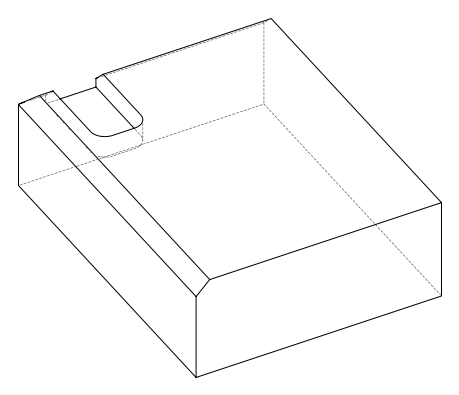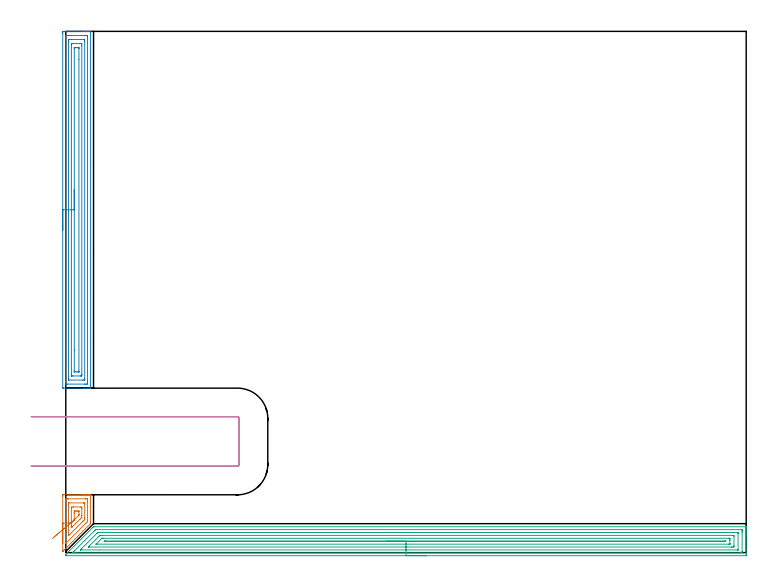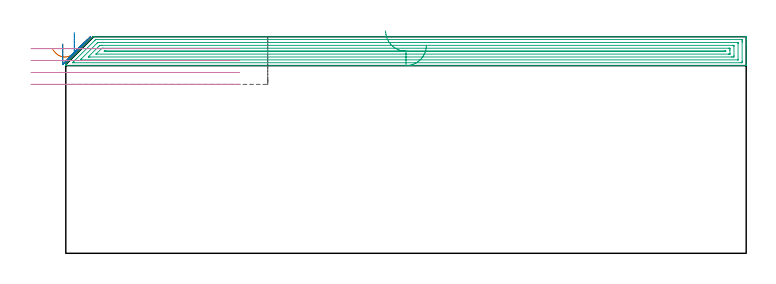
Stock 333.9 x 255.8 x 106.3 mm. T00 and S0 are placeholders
(PLAN: 4 operations, 1 tool changes, 26.2 min)
(1 AREA_MILL | FG_CHAMFER_SURFACE | UGT0205_001 | 1.14 min | 3262 mm3)
(2 AREA_MILL_1 | FG_CHAMFER_SURFACE_1 | UGT0205_001 | 7.29 min | 16837 mm3)
(3 AREA_MILL_2 | FG_CHAMFER_SURFACE_2 | UGT0205_001 | 15.88 min | 32775 mm3)
(4 MILL_SLOT | SLOT_PARTIAL_RECTANGULAR | UGT0201_006 | Follow Part, ap 7, ae 75% | 1.88 min | 117810 mm3)
(TOOL UGT0205_001 | Chamfer Mill 20 x 3 x 45 deg. | D20 FL50 Z2)
(TOOL UGT0201_006 | End Mill 28 mm | D28 FL25 Z2)
(OP 1 AREA_MILL)
G17 G21 G94 G90
T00 M6
G54
G17 G0 G90 X-1.5 Y4.5 S1061 M3
G43 Z116.3 H0
Z102.7
G94 G1 Y4.538 Z101.828 F250.
Y4.652 Z100.964
Y4.841 Z100.112
Y5.103 Z99.28
Y5.437 Z98.474
Y5.84 Z97.7
Y6.309 Z96.964
Y6.84 Z96.272
Y7.429 Z95.629
Y8.072 Z95.04
Y8.764 Z94.508
Y9.5 Z94.04
Y10.274 Z93.637
Y11.08 Z93.303
Y11.912 Z93.041
Y12.764 Z92.852
Y13.628 Z92.738
Y14.5 Z92.7
Y27.52
X-1.498 Y27.839 Z92.702
X-1.491 Y28.393 Z92.705
X-1.487 Y28.396 Z92.71
X-0.93 Y28.4 Z93.267
X7.97 Z102.164
X8.627 Z102.825
X8.86 Z103.057
X9.517 Z103.714
X9.75 Z103.946
X10.215 Z104.414
X11.064 Z105.263
X11.53 Z105.728
X11.802 Z106.001
X12.069 Y28.392 Z106.261
X12.097 Y28.39 Z106.289
X12.1 Y28.284 Z106.3
Y14.5
X12.099 Y14.206 Z106.285
X11.982 Y14.082 Z106.182
X-1.235 Y0.865 Z92.964
X-1.375 Y0.727 Z92.822
X-1.492 Y0.615 Z92.706
X-1.497 Y0.702 Z92.703
X-1.499 Y0.823 Z92.701
X-1.5 Y0.865 Z92.7
Y14.5
X-0.086 Z94.114
Y25.217
X-0.082 Y26.061 Z94.118
X-0.08 Y26.1 Z94.12
X-0.04 Y26.39 Z94.16
X0.513 Y26.398 Z94.713
X0.85 Y26.399 Z95.05
X1.4 Y26.4 Z95.6
X9.75 Y26.399 Z103.95
X10.303 Y26.397 Z104.503
X10.64 Y26.39 Z104.84
X10.679 Y26.061 Z104.879
X10.682 Y26.018 Z104.882
X10.686 Y25.171 Z104.886
Y25.125
X10.685 Y15.389 Z104.885
X10.684 Y15.345 Z104.884
X10.68 Y15.298 Z104.88
X10.673 Y15.235 Z104.873
X10.64 Y15.198 Z104.84
X10.294 Y14.846 Z104.494
X9.95 Y14.5 Z104.15
X0.168 Y4.718 Z94.368
X0.063 Y4.615 Z94.263
X-0.04 Y4.517 Z94.16
X-0.069 Y4.491 Z94.131
X-0.079 Y4.581 Z94.121
X-0.084 Y4.672 Z94.116
X-0.085 Y4.718 Z94.115
X-0.086 Y14.5 Z94.114
X1.328 Z95.528
X1.329 Y23.393 Z95.529
Y23.803
X1.333 Y24.282 Z95.533
X1.335 Y24.375 Z95.535
X1.504 Y24.391 Z95.704
X1.623 Y24.399 Z95.823
X8.742 Y24.4 Z102.942
X8.86 Z103.06
X8.978 Y24.398 Z103.178
X9.214 Y24.391 Z103.414
X9.266 Y24.387 Z103.466
X9.268 Y24.376 Z103.468
X9.27 Y24.341 Z103.47
X9.271 Y24.282 Z103.471
Y23.871
Y17.168
X9.269 Y16.759 Z103.469
X9.264 Y16.279 Z103.464
X9.066 Y16.072 Z103.266
X8.86 Y15.861 Z103.06
X8.625 Y15.624 Z102.825
X8.39 Y15.389 Z102.59
X1.952 Y8.952 Z96.152
X1.74 Y8.743 Z95.94
X1.502 Y8.513 Z95.702
X1.335 Y8.379 Z95.535
X1.331 Y8.546 Z95.531
X1.329 Y8.686 Z95.529
X1.328 Y14.5 Z95.528
X2.743 Z96.943
Y21.614
X2.75 Y22.384 Z96.95
X3.52 Y22.398 Z97.72
X3.624 Y22.4 Z97.824
X7.184 Y22.399 Z101.384
X7.85 Y22.383 Z102.05
X7.856 Y21.727 Z102.056
X7.857 Y21.614 Z102.057
X7.856 Y18.171 Z102.056
X7.855 Y18.057 Z102.055
X7.838 Y17.299 Z102.038
X7.715 Y17.168 Z101.915
X7.399 Y16.849 Z101.599
X7.08 Y16.528 Z101.28
X3.155 Y12.605 Z97.355
X2.949 Y12.403 Z97.149
X2.754 Y12.215 Z96.954
X2.745 Y12.607 Z96.945
X2.744 Y12.721 Z96.944
X2.743 Y13.346 Z96.943
Y14.5
X4.165 Y16.075 Z98.365
X4.163 Y16.116 Z98.363
X4.158 Y16.279 Z98.358
X4.157 Y16.411 Z98.357
Y16.532
Y19.199
Y19.836
X4.159 Y20.086 Z98.359
X4.164 Y20.341 Z98.364
X4.169 Y20.391 Z98.369
X4.199 Y20.394 Z98.399
X4.269 Y20.398 Z98.469
X4.41 Y20.399 Z98.61
X4.735 Y20.4 Z98.935
X5.3 Z99.5
X5.625 Z99.825
X6.19 Y20.394 Z100.39
X6.378 Y20.39 Z100.578
X6.436 Y20.383 Z100.636
X6.439 Y20.257 Z100.639
X6.442 Y20.089 Z100.642
X6.443 Y18.946 Z100.643
X6.442 Y18.694 Z100.642
X6.438 Y18.441 Z100.638
X6.436 Y18.371 Z100.636
X6.419 Y18.329 Z100.619
X6.359 Y18.265 Z100.559
X6.19 Y18.088 Z100.39
X4.253 Y16.152 Z98.453
X4.208 Y16.112 Z98.408
X4.165 Y16.075 Z98.365
X3.619 Y15.611 Z97.867
X3.043 Y15.121 Z97.434
X2.439 Y14.608 Z97.068
X1.814 Y14.077 Z96.772
X1.171 Y13.53 Z96.549
X0.516 Y12.974 Z96.401
X-0.146 Y12.411 Z96.327
X-0.811 Y11.846 Z96.33
X-1.473 Y11.283 Z96.409
X-2.127 Y10.727 Z96.564
X-2.768 Y10.182 Z96.793
X-3.392 Y9.651 Z97.094
X-3.994 Y9.14 Z97.465
X-4.568 Y8.652 Z97.904
X-5.111 Y8.19 Z98.407
X-5.619 Y7.758 Z98.97
X-6.088 Y7.36 Z99.589
X-6.513 Y6.998 Z100.259
G0 Z116.3
M5
M2
(OP 2 AREA_MILL_1)
G17 G21 G94 G90
T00 M6
G54
G17 G0 G90 X-1.5 Y158.25 S1061 M3
G43 Z116.3 H0
Z102.7
G94 G1 Y158.288 Z101.828 F250.
Y158.402 Z100.963
Y158.591 Z100.112
Y158.853 Z99.28
Y159.187 Z98.474
Y159.59 Z97.7
Y160.058 Z96.964
Y160.59 Z96.272
Y161.179 Z95.629
Y161.822 Z95.04
Y162.514 Z94.508
Y163.25 Z94.04
Y164.024 Z93.637
Y164.83 Z93.303
Y165.662 Z93.041
Y166.513 Z92.852
Y167.378 Z92.738
Y168.25 Z92.7
Y254.883
X-1.499 Y255.203 Z92.701
X-1.494 Y255.768 Z92.704
X-1.492 Y255.793 Z92.706
X-0.93 Y255.8 Z93.267
X8.86 Y255.798 Z103.054
X9.452 Z103.649
X9.75 Z103.946
X10.342 Z104.538
X10.64 Z104.835
X11.234 Z105.434
X11.719 Z105.918
X12.059 Y255.796 Z106.25
X12.066 Y255.795 Z106.258
X12.097 Y255.783 Z106.289
X12.1 Y255.649 Z106.3
Y80.851
X12.097 Y80.71 Z106.288
X12.06 Y80.707 Z106.251
X11.714 Y80.7 Z105.913
X11.241 Z105.441
X10.64 Z104.835
X9.449 Z103.646
X8.86 Z103.054
X-1.225 Y80.701 Z92.972
X-1.492 Y80.71 Z92.706
X-1.499 Y80.976 Z92.699
Y81.005
X-1.5 Y168.25 Z92.7
X-0.086 Z94.114
Y252.574
X-0.082 Y253.42 Z94.118
X-0.08 Y253.46 Z94.12
X-0.04 Y253.79 Z94.16
X0.473 Y253.797 Z94.673
X0.85 Y253.799 Z95.05
X1.361 Y253.8 Z95.561
X9.75 Y253.798 Z103.95
X10.265 Y253.795 Z104.465
X10.64 Y253.788 Z104.84
X10.68 Y253.42 Z104.88
X10.682 Y253.377 Z104.882
X10.686 Y252.528 Z104.886
Y252.482
Y83.926
X10.682 Y83.08 Z104.882
X10.68 Y83.04 Z104.88
X10.64 Y82.71 Z104.84
X10.127 Y82.702 Z104.327
X9.75 Y82.701 Z103.95
X9.239 Y82.7 Z103.439
X0.85 Y82.701 Z95.05
X0.337 Y82.703 Z94.537
X-0.04 Y82.71 Z94.16
X-0.08 Y83.08 Z94.12
X-0.083 Y83.123 Z94.117
X-0.086 Y83.972 Z94.114
Y84.018
Y168.25
X1.328 Z95.528
X1.329 Y251.157 Z95.529
X1.33 Y251.636 Z95.53
X1.333 Y251.739 Z95.533
X1.335 Y251.781 Z95.535
X1.414 Y251.79 Z95.614
X1.579 Y251.798 Z95.779
X1.74 Y251.799 Z95.94
X2.467 Z96.667
X9.022 Y251.798 Z103.222
X9.13 Y251.796 Z103.33
X9.216 Y251.792 Z103.416
X9.265 Y251.788 Z103.465
X9.267 Y251.772 Z103.467
X9.269 Y251.636 Z103.469
X9.271 Y251.224 Z103.471
X9.272 Y250.744 Z103.472
X9.271 Y85.343 Z103.471
X9.269 Y84.864 Z103.469
X9.267 Y84.761 Z103.467
X9.265 Y84.719 Z103.465
X9.186 Y84.71 Z103.386
X9.022 Y84.702 Z103.222
X8.86 Y84.701 Z103.06
X8.133 Y84.7 Z102.333
X1.577 Z95.777
X1.467 Y84.702 Z95.667
X1.38 Y84.707 Z95.58
X1.335 Y84.712 Z95.535
X1.333 Y84.728 Z95.533
X1.33 Y84.864 Z95.53
X1.329 Y85.276 Z95.529
X1.328 Y85.756 Z95.528
Y168.25
X2.743 Z96.943
Y248.96
X2.748 Y249.735 Z96.948
X2.749 Y249.783 Z96.949
X2.788 Y249.789 Z96.988
X2.892 Y249.794 Z97.092
X3.102 Y249.797 Z97.302
X3.52 Y249.799 Z97.72
X7.133 Z101.333
X7.521 Y249.797 Z101.721
X7.715 Y249.794 Z101.915
X7.811 Y249.79 Z102.011
X7.85 Y249.786 Z102.05
X7.857 Y248.96 Z102.057
Y87.539
X7.852 Y86.765 Z102.052
X7.851 Y86.717 Z102.051
X7.812 Y86.71 Z102.012
X7.708 Y86.706 Z101.908
X7.499 Y86.702 Z101.699
X7.08 Y86.7 Z101.28
X3.468 Z97.668
X3.079 Y86.702 Z97.279
X2.884 Y86.705 Z97.084
X2.788 Y86.71 Z96.988
X2.749 Y86.713 Z96.949
X2.743 Y87.539 Z96.943
Y168.25
X4.157 Z98.357
Y247.43
X4.159 Y247.684 Z98.359
X4.162 Y247.756 Z98.362
X4.165 Y247.79 Z98.365
X4.178 Y247.792 Z98.378
X4.255 Y247.797 Z98.455
X4.41 Y247.799 Z98.61
X4.679 Z98.879
X5.569 Z99.769
X6.19 Y247.796 Z100.39
X6.396 Y247.792 Z100.596
X6.427 Y247.789 Z100.627
X6.436 Y247.734 Z100.636
X6.44 Y247.6 Z100.64
X6.442 Y247.431 Z100.642
X6.443 Y241.998 Z100.643
Y89.07
X6.441 Y88.816 Z100.641
X6.439 Y88.744 Z100.639
X6.436 Y88.709 Z100.636
X6.422 Y88.707 Z100.622
X6.345 Y88.703 Z100.545
X6.19 Y88.701 Z100.39
X5.922 Y88.7 Z100.122
X5.032 Z99.232
X4.41 Y88.703 Z98.61
X4.203 Y88.707 Z98.403
X4.173 Y88.709 Z98.373
X4.164 Y88.766 Z98.364
X4.16 Y88.9 Z98.36
X4.158 Y89.069 Z98.358
X4.157 Y99.411 Z98.357
Y168.25
Y169.122 Z98.395
Y169.986 Z98.509
Y170.838 Z98.698
Y171.67 Z98.96
Y172.476 Z99.294
Y173.25 Z99.697
Y173.986 Z100.165
Y174.678 Z100.696
Y175.321 Z101.286
Y175.91 Z101.929
Y176.442 Z102.621
Y176.91 Z103.357
Y177.313 Z104.131
Y177.647 Z104.937
Y177.909 Z105.769
Y178.098 Z106.62
Y178.212 Z107.485
Y178.25 Z108.357
G0 Z116.3
M5
M2
(OP 3 AREA_MILL_2)
G17 G21 G94 G90
T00 M6
G54
G17 G0 G90 X176.95 Y-1.5 S1061 M3
G43 Z116.3 H0
Z102.1
G94 G1 X176.912 Z101.228 F250.
X176.798 Z100.364
X176.609 Z99.512
X176.347 Z98.68
X176.013 Z97.874
X175.61 Z97.1
X175.142 Z96.364
X174.61 Z95.672
X174.021 Z95.029
X173.378 Z94.44
X172.686 Z93.909
X171.95 Z93.44
X171.176 Z93.037
X170.37 Z92.703
X169.538 Z92.441
X168.686 Z92.252
X167.822 Z92.138
X166.95 Z92.1
X0.183
X0.114 Y-1.498 Z92.102
X0.001 Y-1.491 Z92.105
X0. Y-1.024 Z92.574
X0.003 Y-0.908 Z92.688
X0.034 Y-0.865 Z92.732
X13.148 Y12.249 Z105.848
X13.565 Y12.666 Z106.264
X13.571 Y12.671 Z106.269
X13.599 Y12.696 Z106.288
X14.043 Y12.7 Z106.3
X333.717
X333.891 Y12.697 Z106.288
X333.893 Y12.686 Z106.277
X333.9 Y12.311 Z105.911
Y12.063 Z105.662
Y11.341 Z104.936
Y10.097 Z103.694
Y8.691 Z102.287
Y-1.024 Z92.574
X333.898 Y-1.287 Z92.311
X333.89 Y-1.492 Z92.106
X333.683 Y-1.499 Z92.099
X166.95 Y-1.5 Z92.1
Y-0.086 Z93.514
X4.15 Y-0.085 Z93.515
X3.586 Y-0.081 Z93.519
X3.312 Y-0.079 Z93.521
X3.31 Y-0.051 Z93.549
X3.312 Y-0.041 Z93.559
X3.705 Y0.355 Z93.955
X4.092 Y0.742 Z94.342
X14.043 Y10.693 Z104.293
X14.37 Y11.017 Z104.617
X14.563 Y11.205 Z104.805
X14.631 Y11.27 Z104.87
X14.728 Y11.279 Z104.879
X14.937 Y11.284 Z104.884
X14.993 Y11.285 Z104.885
X331.482
X331.538
X331.871 Y11.279 Z104.879
X331.89 Y11.171 Z104.771
X331.897 Y10.931 Z104.531
X331.899 Y10.458 Z104.058
X331.9 Y10.045 Z103.645
X331.899 Y0.742 Z94.342
X331.897 Y0.332 Z93.932
X331.89 Y-0.077 Z93.523
X331.482 Y-0.085 Z93.515
X331.425
X166.95 Y-0.086 Z93.514
Y1.328 Z94.928
X7.783 Y1.329 Z94.929
X7.189 Y1.33 Z94.93
X7.168 Y1.332 Z94.932
X7.159 Y1.333 Z94.933
X7.165 Y1.353 Z94.953
X7.428 Y1.626 Z95.226
X7.603 Y1.803 Z95.403
X7.783 Y1.984 Z95.584
X15.157 Y9.357 Z102.957
X15.377 Y9.574 Z103.174
X15.607 Y9.796 Z103.396
X15.686 Y9.865 Z103.465
X15.831 Y9.867 Z103.467
X16.425 Y9.871 Z103.471
X329.693
X329.794 Y9.87 Z103.47
X329.873 Y9.867 Z103.467
X329.889 Y9.865 Z103.465
X329.894 Y9.836 Z103.436
X329.897 Y9.778 Z103.378
X329.899 Y9.574 Z103.174
X329.9 Y9.37 Z102.97
X329.899 Y1.422 Z95.022
X329.894 Y1.354 Z94.954
X329.89 Y1.335 Z94.935
X329.88 Y1.333 Z94.933
X329.844 Y1.33 Z94.93
X329.693 Y1.329 Z94.929
X166.95 Y1.328 Z94.928
Y2.743 Z96.343
X11.754
X11.36 Y2.744 Z96.344
X11.12 Y2.746 Z96.346
X11.029 Y2.749 Z96.349
X11.063 Y2.802 Z96.402
X11.146 Y2.891 Z96.491
X11.36 Y3.111 Z96.711
X16.058 Y7.808 Z101.408
X16.395 Y8.134 Z101.734
X16.725 Y8.45 Z102.05
X16.966 Y8.454 Z102.054
X17.619 Y8.457 Z102.057
X17.856
X327.248
X327.765 Y8.452 Z102.052
X327.882 Y8.45 Z102.05
X327.89 Y8.248 Z101.848
X327.9 Y7.813 Z101.413
Y3.397 Z96.997
X327.89 Y2.953 Z96.553
X327.878 Y2.75 Z96.35
X327.664 Y2.746 Z96.346
X327.011 Y2.743 Z96.343
X326.774
X166.95
Y4.157 Z97.757
X15.002 Y4.158 Z97.758
X14.937 Y4.16 Z97.76
X14.89 Y4.164 Z97.764
X14.876 Y4.167 Z97.767
X14.889 Y4.185 Z97.785
X14.901 Y4.2 Z97.8
X14.937 Y4.239 Z97.839
X14.955 Y4.257 Z97.857
X17.621 Y6.923 Z100.523
X17.728 Y7.018 Z100.618
X17.752 Y7.036 Z100.636
X17.875 Y7.039 Z100.639
X18.035 Y7.041 Z100.641
X18.274 Y7.043 Z100.643
X18.394
X325.342
X325.582 Y7.042 Z100.642
X325.741 Y7.039 Z100.639
X325.867 Y7.036 Z100.636
X325.891 Y7.029 Z100.629
X325.893 Y7.02 Z100.62
X325.896 Y6.925 Z100.525
X325.9 Y6.256 Z99.856
Y6.042 Z99.642
Y4.489 Z98.089
X325.899 Y4.275 Z97.875
X325.897 Y4.192 Z97.792
X325.894 Y4.172 Z97.772
X325.892 Y4.167 Z97.767
X325.86 Y4.164 Z97.764
X325.701 Y4.16 Z97.76
X325.462 Y4.157 Z97.757
X325.342
X166.95
Y5.571 Z99.171
X19.408
X18.986 Y5.575 Z99.175
X18.933 Y5.578 Z99.178
X18.794 Y5.6 Z99.2
X18.938 Y5.623 Z99.223
X18.99 Y5.624 Z99.224
X19.408 Y5.628 Z99.228
X19.826 Y5.629 Z99.229
X323.434 Y5.628 Z99.228
X323.857 Y5.624 Z99.224
X323.89 Y5.622 Z99.222
X323.894 Y5.588 Z99.188
X323.841 Y5.578 Z99.178
X323.434 Y5.574 Z99.174
X323.015 Y5.572 Z99.172
X166.95 Y5.571 Z99.171
X166.078 Z99.209
X165.214 Z99.323
X164.362 Z99.512
X163.53 Z99.774
X162.724 Z100.108
X161.95 Z100.511
X161.214 Z100.98
X160.522 Z101.511
X159.879 Z102.1
X159.29 Z102.743
X158.758 Z103.435
X158.29 Z104.171
X157.887 Z104.945
X157.553 Z105.751
X157.291 Z106.583
X157.102 Z107.435
X156.988 Z108.3
X156.95 Z109.171
G0 Z116.3
M5
M2
(OP 4 MILL_SLOT)
G17 G21 G94 G90
T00 M6
G54
G17 G0 G90 X-17. Y42.4 S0 M3
G43 Z116.3 H0
Z100.45
G94 G1 X-14. F250.
X84.3 F500.
G3 X85.1 Y43.2 R0.8
G1 Y65.9
G3 X84.3 Y66.7 R0.8
G1 X-14.
X-17. F250.
G0 Y42.4 Z94.6
G1 X-14.
X84.3 F500.
G3 X85.1 Y43.2 R0.8
G1 Y65.9
G3 X84.3 Y66.7 R0.8
G1 X-14.
X-17. F250.
G0 Y42.4 Z88.75
G1 X-14.
X84.3 F500.
G3 X85.1 Y43.2 R0.8
G1 Y65.9
G3 X84.3 Y66.7 R0.8
G1 X-14.
X-17. F250.
G0 Y42.4 Z82.9
G1 X-14.
X84.3 F500.
G3 X85.1 Y43.2 R0.8
G1 Y65.9
G3 X84.3 Y66.7 R0.8
G1 X-14.
X-17. F250.
G0 Z116.3
M5
M2
